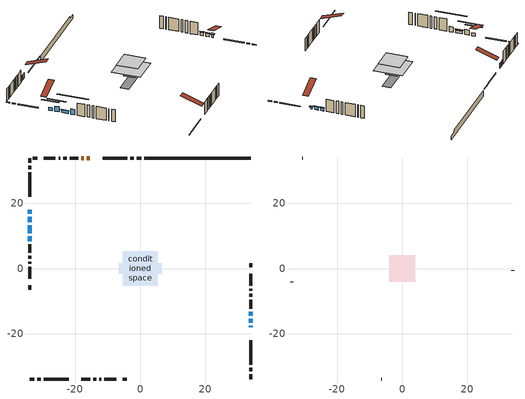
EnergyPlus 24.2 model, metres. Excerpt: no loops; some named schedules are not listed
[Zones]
conditioned space
 floor outside (Floor1 construction): -2.16,-2.16 -2.16,2.16 2.16,2.16 2.16,-2.16 z1.01
 floor adiabatic (AdiabaticFloorConstruction): -5.32,-5.32 -5.32,5.32 5.32,5.32 5.32,-5.32 z3.45
 floor foundation (Slab1 construction): -6.53,-1.63 -6.53,1.63 6.53,1.63 6.53,-1.63 z-1.34
 wall outside (RimJoist1 construction): 0.37,33.91 -1.05,33.91 / -33.91,-33.91 -32.49,-33.91 / -33.91,33.91 -33.91,32.49 / 33.91,-33.91 33.91,-32.49 z1.01:1.31
 wall outside (RimJoist2 construction): -1.98,33.91 -3.04,33.91 / -31.56,-33.91 -30.51,-33.91 / -33.91,31.56 -33.91,30.51 / 33.91,-31.56 33.91,-30.51 z1.01:1.31
 wall outside (RimJoist3 construction): -3.96,33.91 -11.54,33.91 / -29.58,-33.91 -22.01,-33.91 / -33.91,29.58 -33.91,22.01 / 33.91,-29.58 33.91,-22.01 z1.01:1.31
 wall outside (AdiabaticWallConstruction 1): -15.48,33.91 -16.36,33.91 / -17.29,33.91 -18.09,33.91 z1.01:3.04
 wall outside (AdiabaticWallConstruction): -33.91,18.06 -33.91,16.84 / 33.91,-16.58 33.91,-15.36 / 33.91,-14.43 33.91,-13.21 z1.01:2.18; -33.91,15.92 -33.91,14.19 / -33.91,9.89 -33.91,8.42 z1.01:3.04; 33.91,-18.07 33.91,-17.5 z1.01:1.9; -33.91,13.26 -33.91,10.82 z1.01:2.08
 wall outside (Wall1 construction): -19.02,33.91 -21.7,33.91 / -18.06,-33.91 -15.38,-33.91 / -33.91,7.49 -33.91,4.8 / 33.91,-12.28 33.91,-9.6 z1.01:5.89
 wall outside (Wall2 construction): -22.63,33.91 -23.57,33.91 / -14.45,-33.91 -13.51,-33.91 / -33.91,3.88 -33.91,2.94 / 33.91,-8.67 33.91,-7.73 z1.01:5.89
 wall outside (Wall3 construction): -24.5,33.91 -25.08,33.91 / -12.58,-33.91 -12,-33.91 / -33.91,2.01 -33.91,1.43 / 33.91,-6.8 33.91,-6.22 z1.01:5.89
 wall outside (Wall4 construction): -26.01,33.91 -29.65,33.91 / -11.07,-33.91 -7.43,-33.91 / -33.91,0.5 -33.91,-3.15 / 33.91,-5.29 33.91,-1.64 z1.01:5.89
 wall outside (Wall6 construction): -31.66,33.91 -32.98,33.91 / -5.42,-33.91 -4.1,-33.91 / -33.91,-5.15 -33.91,-6.47 / 33.91,0.36 33.91,1.68 z1.01:5.89
 wall foundation (FoundationWall1 construction): 1.3,33.91,-1.34 1.3,33.91,1.01 30.65,33.91,1.01 30.65,33.91,0.09 33.91,33.91,0.09 33.91,33.91,-1.34
 window (WindowConstruction): -33.91,18.06 -33.91,16.84 z1.01:2.18
 window (WindowConstruction 1): -33.91,15.92 -33.91,14.19 z1.01:3.04
 window (WindowConstruction 5): 33.91,-18.06 33.91,-17.51 z1.01:1.9
 window (WindowConstruction 2): 33.91,-16.58 33.91,-15.36 z1.01:2.18
 window (WindowConstruction 3): -33.91,13.26 -33.91,10.82 z1.01:2.08
 window (WindowConstruction 4): 33.91,-14.43 33.91,-13.21 z1.01:2.18
 window (WindowConstruction 6): -33.91,9.89 -33.91,8.42 z1.01:3.04
 door (Door): -15.48,33.91 -16.36,33.91 z1.01:3.04
 door (Door 1): -17.29,33.91 -18.09,33.91 z1.01:3.04
 ceiling adiabatic (AdiabaticFloorConstruction): 5.32,-5.32 5.32,5.32 -5.32,5.32 -5.32,-5.32 z3.45
attic - vented
 floor to conditioned space (Floor2 construction Reversed): -4.06,-4.06 -4.06,4.06 4.06,4.06 4.06,-4.06 z5.89
 wall outside (Wall5 construction): -30.58,33.91 -30.73,33.91 / -6.5,-33.91 -6.35,-33.91 / -33.91,-4.08 -33.91,-4.23 / 33.91,-0.71 33.91,-0.57 z1.01:5.89
 roof outside (Roof1 construction): -14.55,33.91,5.89 -14.55,26,8.52 -12.47,26,8.52 -12.47,33.91,5.89; -18.99,-33.91,5.89 -18.99,-26,8.52 -21.08,-26,8.52 -21.08,-33.91,5.89; -33.91,18.99,5.89 -26,18.99,8.52 -26,21.08,8.52 -33.91,21.08,5.89; 33.91,-18.99,5.89 26,-18.99,8.52 26,-21.08,8.52 33.91,-21.08,5.89
shading: -33.91,14.2 -33.91,20.7 -34.32,20.7 -34.32,14.2 z4.82; -33.91,11.55 -33.91,18.55 -34.32,18.55 -34.32,11.55 z5.68; 33.91,-17.21 33.91,-18.36 34.82,-18.36 34.82,-17.21 z2.2; 33.91,-15.16 33.91,-16.78 34.32,-16.78 34.32,-15.16 z2.38; -33.91,10.62 -33.91,13.46 -34.32,13.46 -34.32,10.62 z2.28; 33.91,-13.01 33.91,-14.63 34.32,-14.63 34.32,-13.01 z2.38; -33.91,3.34 -33.91,14.97 -34.32,14.97 -34.32,3.34 z8.12
[Building]
Building 1: Terrain=Suburbs
[Site:Location]
Erieau AUT_ON: Latitude {deg}=42.25; Longitude {deg}=-81.9; Time Zone {hr}=-5; Elevation {m}=178; Keep Site Location Information=Yes
[Site:GroundTemperature:Shallow]
5.2292, 3.30147, 3.1471, 4.0619, 7.73432, 11.3896, 14.5586, 16.5661, 16.7366, 15.1039, 12.0157, 8.47254
[Site:WaterMainsTemperature]
Calculation Method=Schedule; Temperature Schedule=mains temperature schedule
[Material] Roughness=Rough; Thermal Absorptance=0.9
Name | Thickness {m} | Conductivity {W/m-K} | Density {kg/m3} | Specific Heat {J/kg-K} | Solar Absorptance | Visible Absorptance
asphalt or fiberglass shingles | 0.00635 | 0.162714 | 1121.4 | 1465.45 | 0.4 | 0.4
ceiling loosefill ins | 0.254 | 0.0480833 | 16.02 | 1046.75 | 0.7 | 0.7
ceiling stud and cavity | 0.1397 | 0.0839547 | 65.682 | 1177.47 | 0.7 | 0.7
concrete 4.0 in. | 0.1016 | 1.803125 | 2242.8 | 837.4 | 0.7 | 0.7
concrete 8.0 in. | 0.2032 | 1.803125 | 2242.8 | 837.4 | 0.7 | 0.7
door material | 0.04445 | 0.0451087 | 512.64 | 1214.23 | 0.7 | 0.7
exterior vertical ins | 0.0123207 | 0.029427 | 32.04 | 1214.23 | 0.7 | 0.7
floor covering | 0.0127 | 0.0433444 | 54.468 | 1339.84 | 0.6 | 0.6
floor rigid ins | 0.103632 | 0.029427 | 32.04 | 1214.23 | 0.7 | 0.7
floor rigid ins 1; wall rigid ins 1 | 0.512978 | 0.029427 | 32.04 | 1214.23 | 0.7 | 0.7
floor stud and cavity | 0.1397 | 0.262536 | 92.3553 | 1139.71 | 0.7 | 0.7
floor stud and cavity 1 | 0.1397 | 1.75129 | 37.0049 | 1207.88 | 0.7 | 0.7
furniture material conditioned space 1 | 0.1524 | 0.115458 | 640.8 | 1214.23 | 0.6 | 0.6
gypsum board | 0.0127 | 0.160291 | 801 | 837.4 | 0.6 | 0.6
gypsum board 1 | 0.0127 | 0.160291 | 801 | 837.4 | 0.7 | 0.7
osb sheathing 0.5 in. | 0.0127 | 0.115458 | 512.64 | 1214.23 | 0.7 | 0.7
osb sheathing 0.75 in. | 0.01905 | 0.115458 | 512.64 | 1214.23 | 0.7 | 0.7
osb sheathing 2.0 in. | 0.0508 | 0.115458 | 512.64 | 1214.23 | 0.7 | 0.7
rim joist rigid ins; wall rigid ins | 0.051816 | 0.029427 | 32.04 | 1214.23 | 0.7 | 0.7
rim joist stud and cavity | 0.0508 | 0.0458971 | 125.044 | 1163.47 | 0.6 | 0.6
rim joist stud and cavity 1 | 0.0508 | 0.0361719 | 125.044 | 1163.47 | 0.6 | 0.6
rim joist stud and cavity 2 | 0.0508 | 0.0408884 | 125.044 | 1163.47 | 0.6 | 0.6
wall stud and cavity | 0.1397 | 0.236131 | 139.0536 | 1170.24 | 0.7 | 0.7
wall stud and cavity 1 | 0.1397 | 0.492811 | 139.0536 | 1170.24 | 0.7 | 0.7
wall stud and cavity 2 | 0.1397 | 0.263589 | 139.0536 | 1170.24 | 0.7 | 0.7
wall stud and cavity 3 | 0.1397 | 0.226039 | 139.0536 | 1170.24 | 0.7 | 0.7
wall stud and cavity 4 | 0.0889 | 6.1454 | 50.32683 | 1063.81 | 0.6 | 0.6
wall stud and cavity 5 | 0.1397 | 0.4704 | 139.0536 | 1170.24 | 0.7 | 0.7
wall stud and cavity 6 | 0.0889 | 0.380278 | 52.3479 | 1209.89 | 0.7 | 0.7
wall stud and cavity 7 | 0.0889 | 0.391764 | 83.0341 | 1211.67 | 0.7 | 0.7
wood siding | 0.0254 | 0.102417 | 544.68 | 1172.36 | 0.4 | 0.4
wood siding 1 | 0.00254 | 0.102417 | 544.68 | 1172.36 | 0.4 | 0.4
wood siding 2; wood siding 3; wood siding 4 | 0.0254 | 0.102417 | 544.68 | 1172.36 | 0.7 | 0.7
[WindowMaterial:SimpleGlazingSystem]
Name | U-Factor {W/m2-K} | Solar Heat Gain Coefficient
WindowMaterial | 2.986628 | 0.56
WindowMaterial 1 | 2.97868 | 0.59
WindowMaterial 2 | 2.99003 | 0.55
WindowMaterial 3 | 2.98776 | 0.6
WindowMaterial 4 | 2.06736 | 0.54
[Construction]
AdiabaticFloorConstruction: floor stud and cavity 1, floor rigid ins 1, osb sheathing 0.75 in., floor covering
AdiabaticWallConstruction: wood siding 3, wall rigid ins 1, wall stud and cavity 6, gypsum board
AdiabaticWallConstruction 1: wood siding 4, wall rigid ins 1, wall stud and cavity 6, gypsum board
Door; Door 1: door material
Floor1 construction: floor stud and cavity, floor rigid ins, osb sheathing 0.75 in., floor covering
Floor2 construction Reversed: gypsum board, ceiling stud and cavity, ceiling loosefill ins
FoundationWall1 construction: concrete 8.0 in., gypsum board 1
furniture construction conditioned space 1: furniture material conditioned space 1
PartitionWallConstruction: gypsum board, wall stud and cavity 7, gypsum board
RimJoist1 construction: wood siding 2, rim joist rigid ins, osb sheathing 2.0 in., rim joist stud and cavity
RimJoist2 construction: wood siding 2, rim joist rigid ins, osb sheathing 2.0 in., rim joist stud and cavity 1
RimJoist3 construction: wood siding 2, rim joist rigid ins, osb sheathing 2.0 in., rim joist stud and cavity 2
Roof1 construction: asphalt or fiberglass shingles
Slab1 construction: concrete 4.0 in.
Wall1 construction: wood siding, wall rigid ins, osb sheathing 0.5 in., wall stud and cavity, gypsum board
Wall2 construction: wood siding, wall rigid ins, osb sheathing 0.5 in., wall stud and cavity 1, gypsum board
Wall3 construction: wood siding, wall rigid ins, osb sheathing 0.5 in., wall stud and cavity 2, gypsum board
Wall4 construction: wood siding, wall rigid ins, osb sheathing 0.5 in., wall stud and cavity 3, gypsum board
Wall5 construction: wood siding 1, wall stud and cavity 4
Wall6 construction: wood siding, wall rigid ins, osb sheathing 0.5 in., wall stud and cavity 5, gypsum board
WindowConstruction; WindowConstruction 2; WindowConstruction 4: WindowMaterial
WindowConstruction 1: WindowMaterial 1
WindowConstruction 3: WindowMaterial 2
WindowConstruction 5: WindowMaterial 3
WindowConstruction 6: WindowMaterial 4
[Zone] Multiplier=1; Part of Total Floor Area=Yes
Name | Volume {m3}
attic - vented | 28.2338
conditioned space | 395.2
[Space]
Name | Zone | Volume {m3}
attic - vented 1 | attic - vented | 28.2338
conditioned space 1 | conditioned space | 395.2
[ZoneInfiltration:EffectiveLeakageArea]
infil attic - vented 1: Zone or Space=attic - vented 1; Schedule=Always On Discrete; Effective Air Leakage Area {cm2}=3166.08; Stack Coefficient=0.000522483; Wind Coefficient=1.54439e-05
[ZoneMixing]
whole house fan mix: Zone or Space=attic - vented; Schedule=Always On Continuous; Design Flow Rate Calculation Method=Flow/Zone; Design Flow Rate {m3/s}=0; Source Zone or Space=conditioned space
[SurfaceProperty:ExposedFoundationPerimeter]
Slab1: Exposed Perimeter Calculation Method=TotalExposedPerimeter; Total Exposed Perimeter {m}=32.614
[InternalMass] Zone or ZoneList=conditioned space; Space or SpaceList=conditioned space 1
Name | Construction | Surface Area {m2}
furniture mass conditioned space 1 | furniture construction conditioned space 1 | 69.7358
partition wall mass | PartitionWallConstruction | 174.34
[Lights]
interior lighting: Zone or ZoneList or Space or SpaceList=conditioned space 1; Schedule=interior lighting schedule; Design Level Calculation Method=LightingLevel; Lighting Level {W}=343.2; Return Air Fraction=0; Fraction Radiant=0.6; Fraction Visible=0.2; Fraction Replaceable=1
[People]
occupants: Zone or ZoneList or Space or SpaceList=conditioned space 1; Number of People Schedule=occupants schedule; Number of People Calculation Method=People; Number of People=3; Fraction Radiant=0.314171; Sensible Heat Fraction=0.56303; Activity Level Schedule=occupants activity schedule; Carbon Dioxide Generation Rate {m3/s-W}=0; Enable ASHRAE 55 Comfort Warnings=No; Mean Radiant Temperature Calculation Type=EnclosureAveraged
[ElectricEquipment] Zone or ZoneList or Space or SpaceList=conditioned space 1; Design Level Calculation Method=EquipmentLevel
Name | Schedule | Design Level {W} | Fraction Latent | Fraction Radiant | Fraction Lost
clothes dryer | clothes dryer schedule | 140.772 | 0.015 | 0.081 | 0.85
clothes washer | clothes washer schedule | 32.1985 | 0.03 | 0.162 | 0.7
cooking range | cooking range schedule | 215.147 | 0.08 | 0.432 | 0.2
dishwasher | dishwasher schedule | 66.8632 | 0.3 | 0.18 | 0.4
fridge | fridge schedule | 72.9452 | 0 | 0.6 | 0
mech vent bath fan 0 | mech vent bath fan 0 schedule | 50.2 | 0 | 0 | 1
mech vent bath fan 1 | mech vent bath fan 1 schedule | 50.2 | 0 | 0 | 1
mech vent house fan | mech vent house fan schedule | 0 | 0 | 0 | 1
mech vent house fan cfis | mech vent house fan cfis schedule | 0 | 0 | 0 | 0
mech vent range fan 0 | mech vent range fan 0 schedule | 57 | 0 | 0 | 1
misc plug loads | misc plug loads schedule | 494.7 | 0.045 | 0.513 | 0.1
whole house fan | Always On Discrete | 0 | 0 | 0 | 1
[OtherEquipment] Zone or ZoneList or Space or SpaceList=conditioned space 1; Design Level Calculation Method=EquipmentLevel
Name | Fuel Type | Schedule | Design Level {W} | Fraction Latent | Fraction Radiant | Fraction Lost
clothes dryer 1 | Electricity | clothes dryer schedule | 0 | 0.015 | 0.081 | 0.85
cooking range 1 | Electricity | cooking range schedule | 0 | 0.08 | 0.432 | 0.2
general water use latent | None | general water use schedule | 62.594 | 1 | 0 | 0
general water use sensible | None | general water use schedule | -61.6891 | 0 | 0.6 | 0
mech vent house fan latent load | None | Always On Discrete | 0 | 1 | 0 | 0
mech vent house fan sensible load | None | Always On Discrete | 0 | 0 | 0 | 0
water heater energy adjustment1 | NaturalGas | Always On Discrete | 0.01 | 0 | 0 | 1
[ZoneInfiltration:DesignFlowRate] Zone or ZoneList or Space or SpaceList=conditioned space 1; Schedule=Always On Discrete; Design Flow Rate Calculation Method=Flow/Zone; Design Flow Rate {m3/s}=0
infil flow; natural vent flow; whole house fan flow
[Foundation:Kiva]
Foundation Kiva 1: Initial Indoor Air Temperature {C}=18; Wall Height Above Grade {m}=1.01002; Wall Depth Below Slab {m}=0.2032; Custom Block Material Name 1=exterior vertical ins; Custom Block Depth 1 {m}=2.350008; Custom Block X Position 1 {m}=0.2159; Custom Block Z Position 1 {m}=0
[Foundation:Kiva:Settings]
Soil Conductivity {W/m-K}=0.849921; Soil Density {kg/m3}=1842.3; Soil Specific Heat {J/kg-K}=418.7; Ground Solar Absorptivity=0.9; Ground Thermal Absorptivity=0.9; Ground Surface Roughness {m}=0.03; Far-Field Width {m}=40; Deep-Ground Boundary Condition=ZeroFlux; Deep-Ground Depth {m}=40; Minimum Cell Dimension {m}=0.2; Maximum Cell Growth Coefficient=3; Simulation Timestep=Timestep
[Exterior:Lights]
exterior lighting: Schedule=exterior lighting schedule; Design Level {W}=75.6
[Schedule:Constant]
Name | Hourly Value
Always On Continuous; mech vent house fan schedule; mech vent house fan cfis schedule; Always On Discrete | 1
occupants activity schedule | 117.228
fridge schedule | 0
[Schedule:Week:Daily]
interior lighting schedule Week Rule - Jan1-Jan27: interior lighting schedule day, interior lighting schedule day, interior lighting schedule day, interior lighting schedule day, interior lighting schedule day, interior lighting schedule day, interior lighting schedule day, interior lighting schedule default day, interior lighting schedule default day, interior lighting schedule default day, interior lighting schedule default day, interior lighting schedule default day
interior lighting schedule Week Rule - Jan28-Feb3: interior lighting schedule day, interior lighting schedule day, interior lighting schedule day, interior lighting schedule day, interior lighting schedule day 1, interior lighting schedule day 1, interior lighting schedule day 1, interior lighting schedule default day, interior lighting schedule default day, interior lighting schedule default day, interior lighting schedule default day, interior lighting schedule default day
interior lighting schedule Week Rule - Feb4-Feb24: interior lighting schedule day 1, interior lighting schedule day 1, interior lighting schedule day 1, interior lighting schedule day 1, interior lighting schedule day 1, interior lighting schedule day 1, interior lighting schedule day 1, interior lighting schedule default day, interior lighting schedule default day, interior lighting schedule default day, interior lighting schedule default day, interior lighting schedule default day
interior lighting schedule Week Rule - Feb25-Mar3: interior lighting schedule day 1, interior lighting schedule day 1, interior lighting schedule day 1, interior lighting schedule day 1, interior lighting schedule day 2, interior lighting schedule day 2, interior lighting schedule day 2, interior lighting schedule default day, interior lighting schedule default day, interior lighting schedule default day, interior lighting schedule default day, interior lighting schedule default day
interior lighting schedule Week Rule - Mar4-Mar31: interior lighting schedule day 2, interior lighting schedule day 2, interior lighting schedule day 2, interior lighting schedule day 2, interior lighting schedule day 2, interior lighting schedule day 2, interior lighting schedule day 2, interior lighting schedule default day, interior lighting schedule default day, interior lighting schedule default day, interior lighting schedule default day, interior lighting schedule default day
interior lighting schedule Week Rule - Apr1-Apr28: interior lighting schedule day 3, interior lighting schedule day 3, interior lighting schedule day 3, interior lighting schedule day 3, interior lighting schedule day 3, interior lighting schedule day 3, interior lighting schedule day 3, interior lighting schedule default day, interior lighting schedule default day, interior lighting schedule default day, interior lighting schedule default day, interior lighting schedule default day
interior lighting schedule Week Rule - Apr29-May5: interior lighting schedule day 3, interior lighting schedule day 3, interior lighting schedule day 4, interior lighting schedule day 4, interior lighting schedule day 4, interior lighting schedule day 4, interior lighting schedule day 4, interior lighting schedule default day, interior lighting schedule default day, interior lighting schedule default day, interior lighting schedule default day, interior lighting schedule default day
interior lighting schedule Week Rule - May6-May26: interior lighting schedule day 4, interior lighting schedule day 4, interior lighting schedule day 4, interior lighting schedule day 4, interior lighting schedule day 4, interior lighting schedule day 4, interior lighting schedule day 4, interior lighting schedule default day, interior lighting schedule default day, interior lighting schedule default day, interior lighting schedule default day, interior lighting schedule default day
interior lighting schedule Week Rule - May27-Jun2: interior lighting schedule day 4, interior lighting schedule day 4, interior lighting schedule day 4, interior lighting schedule day 4, interior lighting schedule day 4, interior lighting schedule day 5, interior lighting schedule day 5, interior lighting schedule default day, interior lighting schedule default day, interior lighting schedule default day, interior lighting schedule default day, interior lighting schedule default day
interior lighting schedule Week Rule - Jun3-Jun30: interior lighting schedule day 5, interior lighting schedule day 5, interior lighting schedule day 5, interior lighting schedule day 5, interior lighting schedule day 5, interior lighting schedule day 5, interior lighting schedule day 5, interior lighting schedule default day, interior lighting schedule default day, interior lighting schedule default day, interior lighting schedule default day, interior lighting schedule default day
interior lighting schedule Week Rule - Jul1-Jul28: interior lighting schedule day 6, interior lighting schedule day 6, interior lighting schedule day 6, interior lighting schedule day 6, interior lighting schedule day 6, interior lighting schedule day 6, interior lighting schedule day 6, interior lighting schedule default day, interior lighting schedule default day, interior lighting schedule default day, interior lighting schedule default day, interior lighting schedule default day
interior lighting schedule Week Rule - Jul29-Aug4: interior lighting schedule day 6, interior lighting schedule day 6, interior lighting schedule day 6, interior lighting schedule day 7, interior lighting schedule day 7, interior lighting schedule day 7, interior lighting schedule day 7, interior lighting schedule default day, interior lighting schedule default day, interior lighting schedule default day, interior lighting schedule default day, interior lighting schedule default day
interior lighting schedule Week Rule - Aug5-Aug25: interior lighting schedule day 7, interior lighting schedule day 7, interior lighting schedule day 7, interior lighting schedule day 7, interior lighting schedule day 7, interior lighting schedule day 7, interior lighting schedule day 7, interior lighting schedule default day, interior lighting schedule default day, interior lighting schedule default day, interior lighting schedule default day, interior lighting schedule default day
interior lighting schedule Week Rule - Aug26-Sep1: interior lighting schedule day 7, interior lighting schedule day 7, interior lighting schedule day 7, interior lighting schedule day 7, interior lighting schedule day 7, interior lighting schedule day 7, interior lighting schedule day 8, interior lighting schedule default day, interior lighting schedule default day, interior lighting schedule default day, interior lighting schedule default day, interior lighting schedule default day
interior lighting schedule Week Rule - Sep2-Sep29: interior lighting schedule day 8, interior lighting schedule day 8, interior lighting schedule day 8, interior lighting schedule day 8, interior lighting schedule day 8, interior lighting schedule day 8, interior lighting schedule day 8, interior lighting schedule default day, interior lighting schedule default day, interior lighting schedule default day, interior lighting schedule default day, interior lighting schedule default day
interior lighting schedule Week Rule - Sep30-Oct6: interior lighting schedule day 8, interior lighting schedule day 9, interior lighting schedule day 9, interior lighting schedule day 9, interior lighting schedule day 9, interior lighting schedule day 9, interior lighting schedule day 9, interior lighting schedule default day, interior lighting schedule default day, interior lighting schedule default day, interior lighting schedule default day, interior lighting schedule default day
interior lighting schedule Week Rule - Oct7-Oct27: interior lighting schedule day 9, interior lighting schedule day 9, interior lighting schedule day 9, interior lighting schedule day 9, interior lighting schedule day 9, interior lighting schedule day 9, interior lighting schedule day 9, interior lighting schedule default day, interior lighting schedule default day, interior lighting schedule default day, interior lighting schedule default day, interior lighting schedule default day
interior lighting schedule Week Rule - Oct28-Nov3: interior lighting schedule day 9, interior lighting schedule day 9, interior lighting schedule day 9, interior lighting schedule day 9, interior lighting schedule day 10, interior lighting schedule day 10, interior lighting schedule day 10, interior lighting schedule default day, interior lighting schedule default day, interior lighting schedule default day, interior lighting schedule default day, interior lighting schedule default day
interior lighting schedule Week Rule - Nov4-Nov24: interior lighting schedule day 10, interior lighting schedule day 10, interior lighting schedule day 10, interior lighting schedule day 10, interior lighting schedule day 10, interior lighting schedule day 10, interior lighting schedule day 10, interior lighting schedule default day, interior lighting schedule default day, interior lighting schedule default day, interior lighting schedule default day, interior lighting schedule default day
interior lighting schedule Week Rule - Nov25-Dec1: interior lighting schedule day 10, interior lighting schedule day 10, interior lighting schedule day 10, interior lighting schedule day 10, interior lighting schedule day 10, interior lighting schedule day 10, interior lighting schedule day 11, interior lighting schedule default day, interior lighting schedule default day, interior lighting schedule default day, interior lighting schedule default day, interior lighting schedule default day
interior lighting schedule Week Rule - Dec2-Dec31: interior lighting schedule day 11, interior lighting schedule day 11, interior lighting schedule day 11, interior lighting schedule day 11, interior lighting schedule day 11, interior lighting schedule day 11, interior lighting schedule day 11, interior lighting schedule default day, interior lighting schedule default day, interior lighting schedule default day, interior lighting schedule default day, interior lighting schedule default day
occupants schedule Week Rule - Jan1-Dec31: occupants schedule day, occupants schedule day, occupants schedule day, occupants schedule day, occupants schedule day, occupants schedule day, occupants schedule day, occupants schedule default day, occupants schedule default day, occupants schedule default day, occupants schedule default day, occupants schedule default day
clothes dryer schedule Week Rule - Jan1-Dec31: clothes dryer schedule day, clothes dryer schedule day, clothes dryer schedule day, clothes dryer schedule day, clothes dryer schedule day, clothes dryer schedule day, clothes dryer schedule day, clothes dryer schedule default day, clothes dryer schedule default day, clothes dryer schedule default day, clothes dryer schedule default day, clothes dryer schedule default day
clothes washer schedule Week Rule - Jan1-Dec31: clothes washer schedule day, clothes washer schedule day, clothes washer schedule day, clothes washer schedule day, clothes washer schedule day, clothes washer schedule day, clothes washer schedule day, clothes washer schedule default day, clothes washer schedule default day, clothes washer schedule default day, clothes washer schedule default day, clothes washer schedule default day
cooking range schedule Week Rule - Jan1-Dec31: cooking range schedule day, cooking range schedule day, cooking range schedule day, cooking range schedule day, cooking range schedule day, cooking range schedule day, cooking range schedule day, cooking range schedule default day, cooking range schedule default day, cooking range schedule default day, cooking range schedule default day, cooking range schedule default day
dishwasher schedule Week Rule - Jan1-Dec31: dishwasher schedule day, dishwasher schedule day, dishwasher schedule day, dishwasher schedule day, dishwasher schedule day, dishwasher schedule day, dishwasher schedule day, dishwasher schedule default day, dishwasher schedule default day, dishwasher schedule default day, dishwasher schedule default day, dishwasher schedule default day
mech vent bath fan 0 schedule Week Rule - Jan1-Dec31: mech vent bath fan 0 schedule day, mech vent bath fan 0 schedule day, mech vent bath fan 0 schedule day, mech vent bath fan 0 schedule day, mech vent bath fan 0 schedule day, mech vent bath fan 0 schedule day, mech vent bath fan 0 schedule day, mech vent bath fan 0 schedule default day, mech vent bath fan 0 schedule default day, mech vent bath fan 0 schedule default day, mech vent bath fan 0 schedule default day, mech vent bath fan 0 schedule default day
mech vent bath fan 1 schedule Week Rule - Jan1-Dec31: mech vent bath fan 1 schedule day, mech vent bath fan 1 schedule day, mech vent bath fan 1 schedule day, mech vent bath fan 1 schedule day, mech vent bath fan 1 schedule day, mech vent bath fan 1 schedule day, mech vent bath fan 1 schedule day, mech vent bath fan 1 schedule default day, mech vent bath fan 1 schedule default day, mech vent bath fan 1 schedule default day, mech vent bath fan 1 schedule default day, mech vent bath fan 1 schedule default day
mech vent range fan 0 schedule Week Rule - Jan1-Dec31: mech vent range fan 0 schedule day, mech vent range fan 0 schedule day, mech vent range fan 0 schedule day, mech vent range fan 0 schedule day, mech vent range fan 0 schedule day, mech vent range fan 0 schedule day, mech vent range fan 0 schedule day, mech vent range fan 0 schedule default day, mech vent range fan 0 schedule default day, mech vent range fan 0 schedule default day, mech vent range fan 0 schedule default day, mech vent range fan 0 schedule default day
misc plug loads schedule Week Rule - Jan1-Dec31: misc plug loads schedule day, misc plug loads schedule day, misc plug loads schedule day, misc plug loads schedule day, misc plug loads schedule day, misc plug loads schedule day, misc plug loads schedule day, misc plug loads schedule default day, misc plug loads schedule default day, misc plug loads schedule default day, misc plug loads schedule default day, misc plug loads schedule default day
general water use schedule Week Rule - Jan1-Dec31: general water use schedule day, general water use schedule day, general water use schedule day, general water use schedule day, general water use schedule day, general water use schedule day, general water use schedule day, general water use schedule default day, general water use schedule default day, general water use schedule default day, general water use schedule default day, general water use schedule default day
exterior lighting schedule Week Rule - Jan1-Jan27: exterior lighting schedule day, exterior lighting schedule day, exterior lighting schedule day, exterior lighting schedule day, exterior lighting schedule day, exterior lighting schedule day, exterior lighting schedule day, exterior lighting schedule default day, exterior lighting schedule default day, exterior lighting schedule default day, exterior lighting schedule default day, exterior lighting schedule default day
exterior lighting schedule Week Rule - Jan28-Feb3: exterior lighting schedule day, exterior lighting schedule day, exterior lighting schedule day, exterior lighting schedule day, exterior lighting schedule day 1, exterior lighting schedule day 1, exterior lighting schedule day 1, exterior lighting schedule default day, exterior lighting schedule default day, exterior lighting schedule default day, exterior lighting schedule default day, exterior lighting schedule default day
exterior lighting schedule Week Rule - Feb4-Feb24: exterior lighting schedule day 1, exterior lighting schedule day 1, exterior lighting schedule day 1, exterior lighting schedule day 1, exterior lighting schedule day 1, exterior lighting schedule day 1, exterior lighting schedule day 1, exterior lighting schedule default day, exterior lighting schedule default day, exterior lighting schedule default day, exterior lighting schedule default day, exterior lighting schedule default day
exterior lighting schedule Week Rule - Feb25-Mar3: exterior lighting schedule day 1, exterior lighting schedule day 1, exterior lighting schedule day 1, exterior lighting schedule day 1, exterior lighting schedule day 2, exterior lighting schedule day 2, exterior lighting schedule day 2, exterior lighting schedule default day, exterior lighting schedule default day, exterior lighting schedule default day, exterior lighting schedule default day, exterior lighting schedule default day
exterior lighting schedule Week Rule - Mar4-Mar31: exterior lighting schedule day 2, exterior lighting schedule day 2, exterior lighting schedule day 2, exterior lighting schedule day 2, exterior lighting schedule day 2, exterior lighting schedule day 2, exterior lighting schedule day 2, exterior lighting schedule default day, exterior lighting schedule default day, exterior lighting schedule default day, exterior lighting schedule default day, exterior lighting schedule default day
exterior lighting schedule Week Rule - Apr1-Apr28: exterior lighting schedule day 3, exterior lighting schedule day 3, exterior lighting schedule day 3, exterior lighting schedule day 3, exterior lighting schedule day 3, exterior lighting schedule day 3, exterior lighting schedule day 3, exterior lighting schedule default day, exterior lighting schedule default day, exterior lighting schedule default day, exterior lighting schedule default day, exterior lighting schedule default day
exterior lighting schedule Week Rule - Apr29-May5: exterior lighting schedule day 3, exterior lighting schedule day 3, exterior lighting schedule day 4, exterior lighting schedule day 4, exterior lighting schedule day 4, exterior lighting schedule day 4, exterior lighting schedule day 4, exterior lighting schedule default day, exterior lighting schedule default day, exterior lighting schedule default day, exterior lighting schedule default day, exterior lighting schedule default day
exterior lighting schedule Week Rule - May6-May26: exterior lighting schedule day 4, exterior lighting schedule day 4, exterior lighting schedule day 4, exterior lighting schedule day 4, exterior lighting schedule day 4, exterior lighting schedule day 4, exterior lighting schedule day 4, exterior lighting schedule default day, exterior lighting schedule default day, exterior lighting schedule default day, exterior lighting schedule default day, exterior lighting schedule default day
exterior lighting schedule Week Rule - May27-Jun2: exterior lighting schedule day 4, exterior lighting schedule day 4, exterior lighting schedule day 4, exterior lighting schedule day 4, exterior lighting schedule day 4, exterior lighting schedule day 5, exterior lighting schedule day 5, exterior lighting schedule default day, exterior lighting schedule default day, exterior lighting schedule default day, exterior lighting schedule default day, exterior lighting schedule default day
exterior lighting schedule Week Rule - Jun3-Jun30: exterior lighting schedule day 5, exterior lighting schedule day 5, exterior lighting schedule day 5, exterior lighting schedule day 5, exterior lighting schedule day 5, exterior lighting schedule day 5, exterior lighting schedule day 5, exterior lighting schedule default day, exterior lighting schedule default day, exterior lighting schedule default day, exterior lighting schedule default day, exterior lighting schedule default day
exterior lighting schedule Week Rule - Jul1-Jul28: exterior lighting schedule day 6, exterior lighting schedule day 6, exterior lighting schedule day 6, exterior lighting schedule day 6, exterior lighting schedule day 6, exterior lighting schedule day 6, exterior lighting schedule day 6, exterior lighting schedule default day, exterior lighting schedule default day, exterior lighting schedule default day, exterior lighting schedule default day, exterior lighting schedule default day
exterior lighting schedule Week Rule - Jul29-Aug4: exterior lighting schedule day 6, exterior lighting schedule day 6, exterior lighting schedule day 6, exterior lighting schedule day 7, exterior lighting schedule day 7, exterior lighting schedule day 7, exterior lighting schedule day 7, exterior lighting schedule default day, exterior lighting schedule default day, exterior lighting schedule default day, exterior lighting schedule default day, exterior lighting schedule default day
exterior lighting schedule Week Rule - Aug5-Aug25: exterior lighting schedule day 7, exterior lighting schedule day 7, exterior lighting schedule day 7, exterior lighting schedule day 7, exterior lighting schedule day 7, exterior lighting schedule day 7, exterior lighting schedule day 7, exterior lighting schedule default day, exterior lighting schedule default day, exterior lighting schedule default day, exterior lighting schedule default day, exterior lighting schedule default day
exterior lighting schedule Week Rule - Aug26-Sep1: exterior lighting schedule day 7, exterior lighting schedule day 7, exterior lighting schedule day 7, exterior lighting schedule day 7, exterior lighting schedule day 7, exterior lighting schedule day 7, exterior lighting schedule day 8, exterior lighting schedule default day, exterior lighting schedule default day, exterior lighting schedule default day, exterior lighting schedule default day, exterior lighting schedule default day
exterior lighting schedule Week Rule - Sep2-Sep29: exterior lighting schedule day 8, exterior lighting schedule day 8, exterior lighting schedule day 8, exterior lighting schedule day 8, exterior lighting schedule day 8, exterior lighting schedule day 8, exterior lighting schedule day 8, exterior lighting schedule default day, exterior lighting schedule default day, exterior lighting schedule default day, exterior lighting schedule default day, exterior lighting schedule default day
[Schedule:Year]
interior lighting schedule: interior lighting schedule Week Rule - Jan1-Jan27, 1, 1, 1, 27, interior lighting schedule Week Rule - Jan28-Feb3, 1, 28, 2, 3, interior lighting schedule Week Rule - Feb4-Feb24, 2, 4, 2, 24, interior lighting schedule Week Rule - Feb25-Mar3, 2, 25, 3, 3, interior lighting schedule Week Rule - Mar4-Mar31, 3, 4, 3, 31, interior lighting schedule Week Rule - Apr1-Apr28, 4, 1, 4, 28, interior lighting schedule Week Rule - Apr29-May5, 4, 29, 5, 5, interior lighting schedule Week Rule - May6-May26, 5, 6, 5, 26, interior lighting schedule Week Rule - May27-Jun2, 5, 27, 6, 2, interior lighting schedule Week Rule - Jun3-Jun30, 6, 3, 6, 30, interior lighting schedule Week Rule - Jul1-Jul28, 7, 1, 7, 28, interior lighting schedule Week Rule - Jul29-Aug4, 7, 29, 8, 4, interior lighting schedule Week Rule - Aug5-Aug25, 8, 5, 8, 25, interior lighting schedule Week Rule - Aug26-Sep1, 8, 26, 9, 1, interior lighting schedule Week Rule - Sep2-Sep29, 9, 2, 9, 29, interior lighting schedule Week Rule - Sep30-Oct6, 9, 30, 10, 6, interior lighting schedule Week Rule - Oct7-Oct27, 10, 7, 10, 27, interior lighting schedule Week Rule - Oct28-Nov3, 10, 28, 11, 3, interior lighting schedule Week Rule - Nov4-Nov24, 11, 4, 11, 24, interior lighting schedule Week Rule - Nov25-Dec1, 11, 25, 12, 1, interior lighting schedule Week Rule - Dec2-Dec31, 12, 2, 12, 31
occupants schedule: occupants schedule Week Rule - Jan1-Dec31, 1, 1, 12, 31
clothes dryer schedule: clothes dryer schedule Week Rule - Jan1-Dec31, 1, 1, 12, 31
clothes washer schedule: clothes washer schedule Week Rule - Jan1-Dec31, 1, 1, 12, 31
cooking range schedule: cooking range schedule Week Rule - Jan1-Dec31, 1, 1, 12, 31
dishwasher schedule: dishwasher schedule Week Rule - Jan1-Dec31, 1, 1, 12, 31
mech vent bath fan 0 schedule: mech vent bath fan 0 schedule Week Rule - Jan1-Dec31, 1, 1, 12, 31
mech vent bath fan 1 schedule: mech vent bath fan 1 schedule Week Rule - Jan1-Dec31, 1, 1, 12, 31
mech vent range fan 0 schedule: mech vent range fan 0 schedule Week Rule - Jan1-Dec31, 1, 1, 12, 31
misc plug loads schedule: misc plug loads schedule Week Rule - Jan1-Dec31, 1, 1, 12, 31
general water use schedule: general water use schedule Week Rule - Jan1-Dec31, 1, 1, 12, 31
exterior lighting schedule: exterior lighting schedule Week Rule - Jan1-Jan27, 1, 1, 1, 27, exterior lighting schedule Week Rule - Jan28-Feb3, 1, 28, 2, 3, exterior lighting schedule Week Rule - Feb4-Feb24, 2, 4, 2, 24, exterior lighting schedule Week Rule - Feb25-Mar3, 2, 25, 3, 3, exterior lighting schedule Week Rule - Mar4-Mar31, 3, 4, 3, 31, exterior lighting schedule Week Rule - Apr1-Apr28, 4, 1, 4, 28, exterior lighting schedule Week Rule - Apr29-May5, 4, 29, 5, 5, exterior lighting schedule Week Rule - May6-May26, 5, 6, 5, 26, exterior lighting schedule Week Rule - May27-Jun2, 5, 27, 6, 2, exterior lighting schedule Week Rule - Jun3-Jun30, 6, 3, 6, 30, exterior lighting schedule Week Rule - Jul1-Jul28, 7, 1, 7, 28, exterior lighting schedule Week Rule - Jul29-Aug4, 7, 29, 8, 4, exterior lighting schedule Week Rule - Aug5-Aug25, 8, 5, 8, 25, exterior lighting schedule Week Rule - Aug26-Sep1, 8, 26, 9, 1, exterior lighting schedule Week Rule - Sep2-Sep29, 9, 2, 9, 29, exterior lighting schedule Week Rule - Sep30-Oct6, 9, 30, 10, 6, exterior lighting schedule Week Rule - Oct7-Oct27, 10, 7, 10, 27, exterior lighting schedule Week Rule - Oct28-Nov3, 10, 28, 11, 3, exterior lighting schedule Week Rule - Nov4-Nov24, 11, 4, 11, 24, exterior lighting schedule Week Rule - Nov25-Dec1, 11, 25, 12, 1, exterior lighting schedule Week Rule - Dec2-Dec31, 12, 2, 12, 31
[Schedule:Compact]
mains temperature schedule: Through: 01/01, For: AllDays, Until: 24:00, 8.89333, Through: 01/02, For: AllDays, Until: 24:00, 8.82722, Through: 01/03, For: AllDays, Until: 24:00, 8.76167, Through: 01/04, For: AllDays, Until: 24:00, 8.69778, Through: 01/05, For: AllDays, Until: 24:00, 8.635, Through: 01/06, For: AllDays, Until: 24:00, 8.57333, Through: 01/07, For: AllDays, Until: 24:00, 8.51333, Through: 01/08, For: AllDays, Until: 24:00, 8.455, Through: 01/09, For: AllDays, Until: 24:00, 8.39778, Through: 01/10, For: AllDays, Until: 24:00, 8.34167, Through: 01/11, For: AllDays, Until: 24:00, 8.28722, Through: 01/12, For: AllDays, Until: 24:00, 8.23444, Through: 01/13, For: AllDays, Until: 24:00, 8.18278, Through: 01/14, For: AllDays, Until: 24:00, 8.13222, Through: 01/15, For: AllDays, Until: 24:00, 8.08389, Through: 01/16, For: AllDays, Until: 24:00, 8.03667, Through: 01/17, For: AllDays, Until: 24:00, 7.99111, Through: 01/18, For: AllDays, Until: 24:00, 7.94667, Through: 01/19, For: AllDays, Until: 24:00, 7.90389, Through: 01/20, For: AllDays, Until: 24:00, 7.86278, Through: 01/21, For: AllDays, Until: 24:00, 7.82333, Through: 01/22, For: AllDays, Until: 24:00, 7.78556, Through: 01/23, For: AllDays, Until: 24:00, 7.74889, Through: 01/24, For: AllDays, Until: 24:00, 7.71444, Through: 01/25, For: AllDays, Until: 24:00, 7.68111, Through: 01/26, For: AllDays, Until: 24:00, 7.64944, Through: 01/27, For: AllDays, Until: 24:00, 7.61944, Through: 01/28, For: AllDays, Until: 24:00, 7.59111, Through: 01/29, For: AllDays, Until: 24:00, 7.56444, Through: 01/30, For: AllDays, Until: 24:00, 7.53944, Through: 01/31, For: AllDays, Until: 24:00, 7.51611, Through: 02/01, For: AllDays, Until: 24:00, 7.49444, Through: 02/02, For: AllDays, Until: 24:00, 7.47389, Through: 02/03, For: AllDays, Until: 24:00, 7.45556, Through: 02/04, For: AllDays, Until: 24:00, 7.43889, Through: 02/05, For: AllDays, Until: 24:00, 7.42389, Through: 02/06, For: AllDays, Until: 24:00, 7.41056, Through: 02/07, For: AllDays, Until: 24:00, 7.39889, Through: 02/08, For: AllDays, Until: 24:00, 7.38833, Through: 02/09, For: AllDays, Until: 24:00, 7.38, Through: 02/10, For: AllDays, Until: 24:00, 7.37389, Through: 02/11, For: AllDays, Until: 24:00, 7.36889, Through: 02/12, For: AllDays, Until: 24:00, 7.36556, Through: 02/13, For: AllDays, Until: 24:00, 7.36389, Through: 02/14, For: AllDays, Until: 24:00, 7.36389, Through: 02/15, For: AllDays, Until: 24:00, 7.36611, Through: 02/16, For: AllDays, Until: 24:00, 7.36944, Through: 02/17, For: AllDays, Until: 24:00, 7.375, Through: 02/18, For: AllDays, Until: 24:00, 7.38167, Through: 02/19, For: AllDays, Until: 24:00, 7.39056, Through: 02/20, For: AllDays, Until: 24:00, 7.40056, Through: 02/21, For: AllDays, Until: 24:00, 7.41278, Through: 02/22, For: AllDays, Until: 24:00, 7.42667, Through: 02/23, For: AllDays, Until: 24:00, 7.44222, Through: 02/24, For: AllDays, Until: 24:00, 7.45889, Through: 02/25, For: AllDays, Until: 24:00, 7.47778, Through: 02/26, For: AllDays, Until: 24:00, 7.49833, Through: 02/27, For: AllDays, Until: 24:00, 7.52056, Through: 02/28, For: AllDays, Until: 24:00, 7.54444, Through: 03/01, For: AllDays, Until: 24:00, 7.56944, Through: 03/02, For: AllDays, Until: 24:00, 7.59667, Through: 03/03, For: AllDays, Until: 24:00, 7.62556, Through: 03/04, For: AllDays, Until: 24:00, 7.65556, Through: 03/05, For: AllDays, Until: 24:00, 7.68778, Through: 03/06, For: AllDays, Until: 24:00, 7.72111, Through: 03/07, For: AllDays, Until: 24:00, 7.75611, Through: 03/08, For: AllDays, Until: 24:00, 7.79278, Through: 03/09, For: AllDays, Until: 24:00, 7.83111, Through: 03/10, For: AllDays, Until: 24:00, 7.87111, Through: 03/11, For: AllDays, Until: 24:00, 7.91222, Through: 03/12, For: AllDays, Until: 24:00, 7.95556, Through: 03/13, For: AllDays, Until: 24:00, 8, Through: 03/14, For: AllDays, Until: 24:00, 8.04556, Through: 03/15, For: AllDays, Until: 24:00, 8.09333, Through: 03/16, For: AllDays, Until: 24:00, 8.14222, Through: 03/17, For: AllDays, Until: 24:00, 8.19278, Through: 03/18, For: AllDays, Until: 24:00, 8.24444, Through: 03/19, For: AllDays, Until: 24:00, 8.29778, Through: 03/20, For: AllDays, Until: 24:00, 8.35278, Through: 03/21, For: AllDays, Until: 24:00, 8.40889, Through: 03/22, For: AllDays, Until: 24:00, 8.46611, Through: 03/23, For: AllDays, Until: 24:00, 8.52556, Through: 03/24, For: AllDays, Until: 24:00, 8.58556, Through: 03/25, For: AllDays, Until: 24:00, 8.64722, Through: 03/26, For: AllDays, Until: 24:00, 8.71, Through: 03/27, For: AllDays, Until: 24:00, 8.77444, Through: 03/28, For: AllDays, Until: 24:00, 8.84, Through: 03/29, For: AllDays, Until: 24:00, 8.90667, Through: 03/30, For: AllDays, Until: 24:00, 8.975, Through: 03/31, For: AllDays, Until: 24:00, 9.04389, Through: 04/01, For: AllDays, Until: 24:00, 9.11444, Through: 04/02, For: AllDays, Until: 24:00, 9.18611, Through: 04/03, For: AllDays, Until: 24:00, 9.25889, Through: 04/04, For: AllDays, Until: 24:00, 9.33278, Through: 04/05, For: AllDays, Until: 24:00, 9.40833, Through: 04/06, For: AllDays, Until: 24:00, 9.48444, Through: 04/07, For: AllDays, Until: 24:00, 9.56167, Through: 04/08, For: AllDays, Until: 24:00, 9.64, Through: 04/09, For: AllDays, Until: 24:00, 9.71889, Through: 04/10, For: AllDays, Until: 24:00, 9.79944, Through: 04/11, For: AllDays, Until: 24:00, 9.88056, Through: 04/12, For: AllDays, Until: 24:00, 9.96333, Through: 04/13, For: AllDays, Until: 24:00, 10.0461, Through: 04/14, For: AllDays, Until: 24:00, 10.1306, Through: 04/15, For: AllDays, Until: 24:00, 10.2156, Through: 04/16, For: AllDays, Until: 24:00, 10.3011, Through: 04/17, For: AllDays, Until: 24:00, 10.3878, Through: 04/18, For: AllDays, Until: 24:00, 10.4756, Through: 04/19, For: AllDays, Until: 24:00, 10.5639, Through: 04/20, For: AllDays, Until: 24:00, 10.6528, Through: 04/21, For: AllDays, Until: 24:00, 10.7422, Through: 04/22, For: AllDays, Until: 24:00, 10.8328, Through: 04/23, For: AllDays, Until: 24:00, 10.9239, Through: 04/24, For: AllDays, Until: 24:00, 11.0156, Through: 04/25, For: AllDays, Until: 24:00, 11.1083, Through: 04/26, For: AllDays, Until: 24:00, 11.2011, Through: 04/27, For: AllDays, Until: 24:00, 11.295, Through: 04/28, For: AllDays, Until: 24:00, 11.3889, Through: 04/29, For: AllDays, Until: 24:00, 11.4833, Through: 04/30, For: AllDays, Until: 24:00, 11.5783, Through: 05/01, For: AllDays, Until: 24:00, 11.6739, Through: 05/02, For: AllDays, Until: 24:00, 11.77, Through: 05/03, For: AllDays, Until: 24:00, 11.8661, Through: 05/04, For: AllDays, Until: 24:00, 11.9633, Through: 05/05, For: AllDays, Until: 24:00, 12.06, Through: 05/06, For: AllDays, Until: 24:00, 12.1578, Through: 05/07, For: AllDays, Until: 24:00, 12.255, Through: 05/08, For: AllDays, Until: 24:00, 12.3533, Through: 05/09, For: AllDays, Until: 24:00, 12.4511, Through: 05/10, For: AllDays, Until: 24:00, 12.5494, Through: 05/11, For: AllDays, Until: 24:00, 12.6483, Through: 05/12, For: AllDays, Until: 24:00, 12.7467, Through: 05/13, For: AllDays, Until: 24:00, 12.8456, Through: 05/14, For: AllDays, Until: 24:00, 12.9444, Through: 05/15, For: AllDays, Until: 24:00, 13.0433, Through: 05/16, For: AllDays, Until: 24:00, 13.1422, Through: 05/17, For: AllDays, Until: 24:00, 13.2411, Through: 05/18, For: AllDays, Until: 24:00, 13.34, Through: 05/19, For: AllDays, Until: 24:00, 13.4383, Through: 05/20, For: AllDays, Until: 24:00, 13.5372, Through: 05/21, For: AllDays, Until: 24:00, 13.6356, Through: 05/22, For: AllDays, Until: 24:00, 13.7339, Through: 05/23, For: AllDays, Until: 24:00, 13.8322, Through: 05/24, For: AllDays, Until: 24:00, 13.9306, Through: 05/25, For: AllDays, Until: 24:00, 14.0283, Through: 05/26, For: AllDays, Until: 24:00, 14.1256, Through: 05/27, For: AllDays, Until: 24:00, 14.2228, Through: 05/28, For: AllDays, Until: 24:00, 14.3194, Through: 05/29, For: AllDays, Until: 24:00, 14.4161, Through: 05/30, For: AllDays, Until: 24:00, 14.5122, Through: 05/31, For: AllDays, Until: 24:00, 14.6078, Through: 06/01, For: AllDays, Until: 24:00, 14.7033, Through: 06/02, For: AllDays, Until: 24:00, 14.7978, Through: 06/03, For: AllDays, Until: 24:00, 14.8922, Through: 06/04, For: AllDays, Until: 24:00, 14.9861, Through: 06/05, For: AllDays, Until: 24:00, 15.0789, Through: 06/06, For: AllDays, Until: 24:00, 15.1717, Through: 06/07, For: AllDays, Until: 24:00, 15.2639, Through: 06/08, For: AllDays, Until: 24:00, 15.355, Through: 06/09, For: AllDays, Until: 24:00, 15.4456, Through: 06/10, For: AllDays, Until: 24:00, 15.5356, Through: 06/11, For: AllDays, Until: 24:00, 15.625, Through: 06/12, For: AllDays, Until: 24:00, 15.7139, Through: 06/13, For: AllDays, Until: 24:00, 15.8017, Through: 06/14, For: AllDays, Until: 24:00, 15.8883, Through: 06/15, For: AllDays, Until: 24:00, 15.9744, Through: 06/16, For: AllDays, Until: 24:00, 16.06, Through: 06/17, For: AllDays, Until: 24:00, 16.1444, Through: 06/18, For: AllDays, Until: 24:00, 16.2278, Through: 06/19, For: AllDays, Until: 24:00, 16.3106, Through: 06/20, For: AllDays, Until: 24:00, 16.3922, Through: 06/21, For: AllDays, Until: 24:00, 16.4728, Through: 06/22, For: AllDays, Until: 24:00, 16.5522, Through: 06/23, For: AllDays, Until: 24:00, 16.6311, Through: 06/24, For: AllDays, Until: 24:00, 16.7089, Through: 06/25, For: AllDays, Until: 24:00, 16.7856, Through: 06/26, For: AllDays, Until: 24:00, 16.8606, Through: 06/27, For: AllDays, Until: 24:00, 16.935, Through: 06/28, For: AllDays, Until: 24:00, 17.0083, Through: 06/29, For: AllDays, Until: 24:00, 17.0806, Through: 06/30, For: AllDays, Until: 24:00, 17.1511, Through: 07/01, For: AllDays, Until: 24:00, 17.2211, Through: 07/02, For: AllDays, Until: 24:00, 17.2894, Through: 07/03, For: AllDays, Until: 24:00, 17.3567, Through: 07/04, For: AllDays, Until: 24:00, 17.4228, Through: 07/05, For: AllDays, Until: 24:00, 17.4878, Through: 07/06, For: AllDays, Until: 24:00, 17.5511, Through: 07/07, For: AllDays, Until: 24:00, 17.6133, Through: 07/08, For: AllDays, Until: 24:00, 17.6739, Through: 07/09, For: AllDays, Until: 24:00, 17.7333, Through: 07/10, For: AllDays, Until: 24:00, 17.7911, Through: 07/11, For: AllDays, Until: 24:00, 17.8478, Through: 07/12, For: AllDays, Until: 24:00, 17.9033, Through: 07/13, For: AllDays, Until: 24:00, 17.9572, Through: 07/14, For: AllDays, Until: 24:00, 18.0094, Through: 07/15, For: AllDays, Until: 24:00, 18.0606, Through: 07/16, For: AllDays, Until: 24:00, 18.11, Through: 07/17, For: AllDays, Until: 24:00, 18.1578, Through: 07/18, For: AllDays, Until: 24:00, 18.2044, Through: 07/19, For: AllDays, Until: 24:00, 18.2494, Through: 07/20, For: AllDays, Until: 24:00, 18.2928, Through: 07/21, For: AllDays, Until: 24:00, 18.335, Through: 07/22, For: AllDays, Until: 24:00, 18.3756, Through: 07/23, For: AllDays, Until: 24:00, 18.4139, Through: 07/24, For: AllDays, Until: 24:00, 18.4517, Through: 07/25, For: AllDays, Until: 24:00, 18.4872, Through: 07/26, For: AllDays, Until: 24:00, 18.5211, Through: 07/27, For: AllDays, Until: 24:00, 18.5539, Through: 07/28, For: AllDays, Until: 24:00, 18.5844, Through: 07/29, For: AllDays, Until: 24:00, 18.6139, Through: 07/30, For: AllDays, Until: 24:00, 18.6417, Through: 07/31, For: AllDays, Until: 24:00, 18.6678, Through: 08/01, For: AllDays, Until: 24:00, 18.6917, Through: 08/02, For: AllDays, Until: 24:00, 18.7144, Through: 08/03, For: AllDays, Until: 24:00, 18.7356, Through: 08/04, For: AllDays, Until: 24:00, 18.755, Through: 08/05, For: AllDays, Until: 24:00, 18.7728, Through: 08/06, For: AllDays, Until: 24:00, 18.7889, Through: 08/07, For: AllDays, Until: 24:00, 18.8028, Through: 08/08, For: AllDays, Until: 24:00, 18.8156, Through: 08/09, For: AllDays, Until: 24:00, 18.8267, Through: 08/10, For: AllDays, Until: 24:00, 18.8361, Through: 08/11, For: AllDays, Until: 24:00, 18.8433, Through: 08/12, For: AllDays, Until: 24:00, 18.8494, Through: 08/13, For: AllDays, Until: 24:00, 18.8533, Through: 08/14, For: AllDays, Until: 24:00, 18.8561, Through: 08/15, For: AllDays, Until: 24:00, 18.8567, Through: 08/16, For: AllDays, Until: 24:00, 18.8561, Through: 08/17, For: AllDays, Until: 24:00, 18.8533, Through: 08/18, For: AllDays, Until: 24:00, 18.8489, Through: 08/19, For: AllDays, Until: 24:00, 18.8428, Through: 08/20, For: AllDays, Until: 24:00, 18.835, Through: 08/21, For: AllDays, Until: 24:00, 18.8256, Through: 08/22, For: AllDays, Until: 24:00, 18.8144, Through: 08/23, For: AllDays, Until: 24:00, 18.8017, Through: 08/24, For: AllDays, Until: 24:00, 18.7872, Through: 08/25, For: AllDays, Until: 24:00, 18.7711, Through: 08/26, For: AllDays, Until: 24:00, 18.7533, Through: 08/27, For: AllDays, Until: 24:00, 18.7339, Through: 08/28, For: AllDays, Until: 24:00, 18.7128, Through: 08/29, For: AllDays, Until: 24:00, 18.69, Through: 08/30, For: AllDays, Until: 24:00, 18.6656, Through: 08/31, For: AllDays, Until: 24:00, 18.6394, Through: 09/01, For: AllDays, Until: 24:00, 18.6117, Through: 09/02, For: AllDays, Until: 24:00, 18.5822, Through: 09/03, For: AllDays, Until: 24:00, 18.5511, Through: 09/04, For: AllDays, Until: 24:00, 18.5183, Through: 09/05, For: AllDays, Until: 24:00, 18.4839, Through: 09/06, For: AllDays, Until: 24:00, 18.4483, Through: 09/07, For: AllDays, Until: 24:00, 18.4111, Through: 09/08, For: AllDays, Until: 24:00, 18.3717, Through: 09/09, For: AllDays, Until: 24:00, 18.3311, Through: 09/10, For: AllDays, Until: 24:00, 18.2894, Through: 09/11, For: AllDays, Until: 24:00, 18.2456, Through: 09/12, For: AllDays, Until: 24:00, 18.2006, Through: 09/13, For: AllDays, Until: 24:00, 18.1539, Through: 09/14, For: AllDays, Until: 24:00, 18.1056, Through: 09/15, For: AllDays, Until: 24:00, 18.0561, Through: 09/16, For: AllDays, Until: 24:00, 18.005, Through: 09/17, For: AllDays, Until: 24:00, 17.9528, Through: 09/18, For: AllDays, Until: 24:00, 17.8983, Through: 09/19, For: AllDays, Until: 24:00, 17.8433, Through: 09/20, For: AllDays, Until: 24:00, 17.7867, Through: 09/21, For: AllDays, Until: 24:00, 17.7283, Through: 09/22, For: AllDays, Until: 24:00, 17.6689, Through: 09/23, For: AllDays, Until: 24:00, 17.6078, Through: 09/24, For: AllDays, Until: 24:00, 17.5456, Through: 09/25, For: AllDays, Until: 24:00, 17.4822, Through: 09/26, For: AllDays, Until: 24:00, 17.4172, Through: 09/27, For: AllDays, Until: 24:00, 17.3511, Through: 09/28, For: AllDays, Until: 24:00, 17.2839, Through: 09/29, For: AllDays, Until: 24:00, 17.215, Through: 09/30, For: AllDays, Until: 24:00, 17.1456, Through: 10/01, For: AllDays, Until: 24:00, 17.0744, Through: 10/02, For: AllDays, Until: 24:00, 17.0022, Through: 10/03, For: AllDays, Until: 24:00, 16.9289, Through: 10/04, For: AllDays, Until: 24:00, 16.8544, Through: 10/05, For: AllDays, Until: 24:00, 16.7789, Through: 10/06, For: AllDays, Until: 24:00, 16.7022, Through: 10/07, For: AllDays, Until: 24:00, 16.6244, Through: 10/08, For: AllDays, Until: 24:00, 16.5456, Through: 10/09, For: AllDays, Until: 24:00, 16.4661, Through: 10/10, For: AllDays, Until: 24:00, 16.385, Through: 10/11, For: AllDays, Until: 24:00, 16.3033, Through: 10/12, For: AllDays, Until: 24:00, 16.2206, Through: 10/13, For: AllDays, Until: 24:00, 16.1372, Through: 10/14, For: AllDays, Until: 24:00, 16.0528, Through: 10/15, For: AllDays, Until: 24:00, 15.9672, Through: 10/16, For: AllDays, Until: 24:00, 15.8811, Through: 10/17, For: AllDays, Until: 24:00, 15.7939, Through: 10/18, For: AllDays, Until: 24:00, 15.7061, Through: 10/19, For: AllDays, Until: 24:00, 15.6172, Through: 10/20, For: AllDays, Until: 24:00, 15.5283, Through: 10/21, For: AllDays, Until: 24:00, 15.4383, Through: 10/22, For: AllDays, Until: 24:00, 15.3472, Through: 10/23, For: AllDays, Until: 24:00, 15.2561, Through: 10/24, For: AllDays, Until: 24:00, 15.1639, Through: 10/25, For: AllDays, Until: 24:00, 15.0711, Through: 10/26, For: AllDays, Until: 24:00, 14.9778, Through: 10/27, For: AllDays, Until: 24:00, 14.8839, Through: 10/28, For: AllDays, Until: 24:00, 14.79, Through: 10/29, For: AllDays, Until: 24:00, 14.695, Through: 10/30, For: AllDays, Until: 24:00, 14.6, Through: 10/31, For: AllDays, Until: 24:00, 14.5039, Through: 11/01, For: AllDays, Until: 24:00, 14.4078, Through: 11/02, For: AllDays, Until: 24:00, 14.3111, Through: 11/03, For: AllDays, Until: 24:00, 14.2144, Through: 11/04, For: AllDays, Until: 24:00, 14.1172, Through: 11/05, For: AllDays, Until: 24:00, 14.02, Through: 11/06, For: AllDays, Until: 24:00, 13.9222, Through: 11/07, For: AllDays, Until: 24:00, 13.8239, Through: 11/08, For: AllDays, Until: 24:00, 13.7256, Through: 11/09, For: AllDays, Until: 24:00, 13.6272, Through: 11/10, For: AllDays, Until: 24:00, 13.5289, Through: 11/11, For: AllDays, Until: 24:00, 13.43, Through: 11/12, For: AllDays, Until: 24:00, 13.3311, Through: 11/13, For: AllDays, Until: 24:00, 13.2322, Through: 11/14, For: AllDays, Until: 24:00, 13.1333, Through: 11/15, For: AllDays, Until: 24:00, 13.0344, Through: 11/16, For: AllDays, Until: 24:00, 12.9356, Through: 11/17, For: AllDays, Until: 24:00, 12.8372, Through: 11/18, For: AllDays, Until: 24:00, 12.7383, Through: 11/19, For: AllDays, Until: 24:00, 12.6394, Through: 11/20, For: AllDays, Until: 24:00, 12.5411, Through: 11/21, For: AllDays, Until: 24:00, 12.4428, Through: 11/22, For: AllDays, Until: 24:00, 12.3444, Through: 11/23, For: AllDays, Until: 24:00, 12.2467, Through: 11/24, For: AllDays, Until: 24:00, 12.1494, Through: 11/25, For: AllDays, Until: 24:00, 12.0517, Through: 11/26, For: AllDays, Until: 24:00, 11.955, Through: 11/27, For: AllDays, Until: 24:00, 11.8583, Through: 11/28, For: AllDays, Until: 24:00, 11.7617, Through: 11/29, For: AllDays, Until: 24:00, 11.6661, Through: 11/30, For: AllDays, Until: 24:00, 11.5706, Through: 12/01, For: AllDays, Until: 24:00, 11.4756, Through: 12/02, For: AllDays, Until: 24:00, 11.3806, Through: 12/03, For: AllDays, Until: 24:00, 11.2867, Through: 12/04, For: AllDays, Until: 24:00, 11.1933, Through: 12/05, For: AllDays, Until: 24:00, 11.1, Through: 12/06, For: AllDays, Until: 24:00, 11.0078, Through: 12/07, For: AllDays, Until: 24:00, 10.9161, Through: 12/08, For: AllDays, Until: 24:00, 10.825, Through: 12/09, For: AllDays, Until: 24:00, 10.735, Through: 12/10, For: AllDays, Until: 24:00, 10.645, Through: 12/11, For: AllDays, Until: 24:00, 10.5561, Through: 12/12, For: AllDays, Until: 24:00, 10.4678, Through: 12/13, For: AllDays, Until: 24:00, 10.3806, Through: 12/14, For: AllDays, Until: 24:00, 10.2939, Through: 12/15, For: AllDays, Until: 24:00, 10.2083, Through: 12/16, For: AllDays, Until: 24:00, 10.1233, Through: 12/17, For: AllDays, Until: 24:00, 10.0389, Through: 12/18, For: AllDays, Until: 24:00, 9.95611, Through: 12/19, For: AllDays, Until: 24:00, 9.87389, Through: 12/20, For: AllDays, Until: 24:00, 9.79278, Through: 12/21, For: AllDays, Until: 24:00, 9.71222, Through: 12/22, For: AllDays, Until: 24:00, 9.63333, Through: 12/23, For: AllDays, Until: 24:00, 9.555, Through: 12/24, For: AllDays, Until: 24:00, 9.47778, Through: 12/25, For: AllDays, Until: 24:00, 9.40167, Through: 12/26, For: AllDays, Until: 24:00, 9.32667, Through: 12/27, For: AllDays, Until: 24:00, 9.25278, Through: 12/28, For: AllDays, Until: 24:00, 9.18, Through: 12/29, For: AllDays, Until: 24:00, 9.10833, Through: 12/30, For: AllDays, Until: 24:00, 9.03833, Through: 12/31, For: AllDays, Until: 24:00, 8.96889
